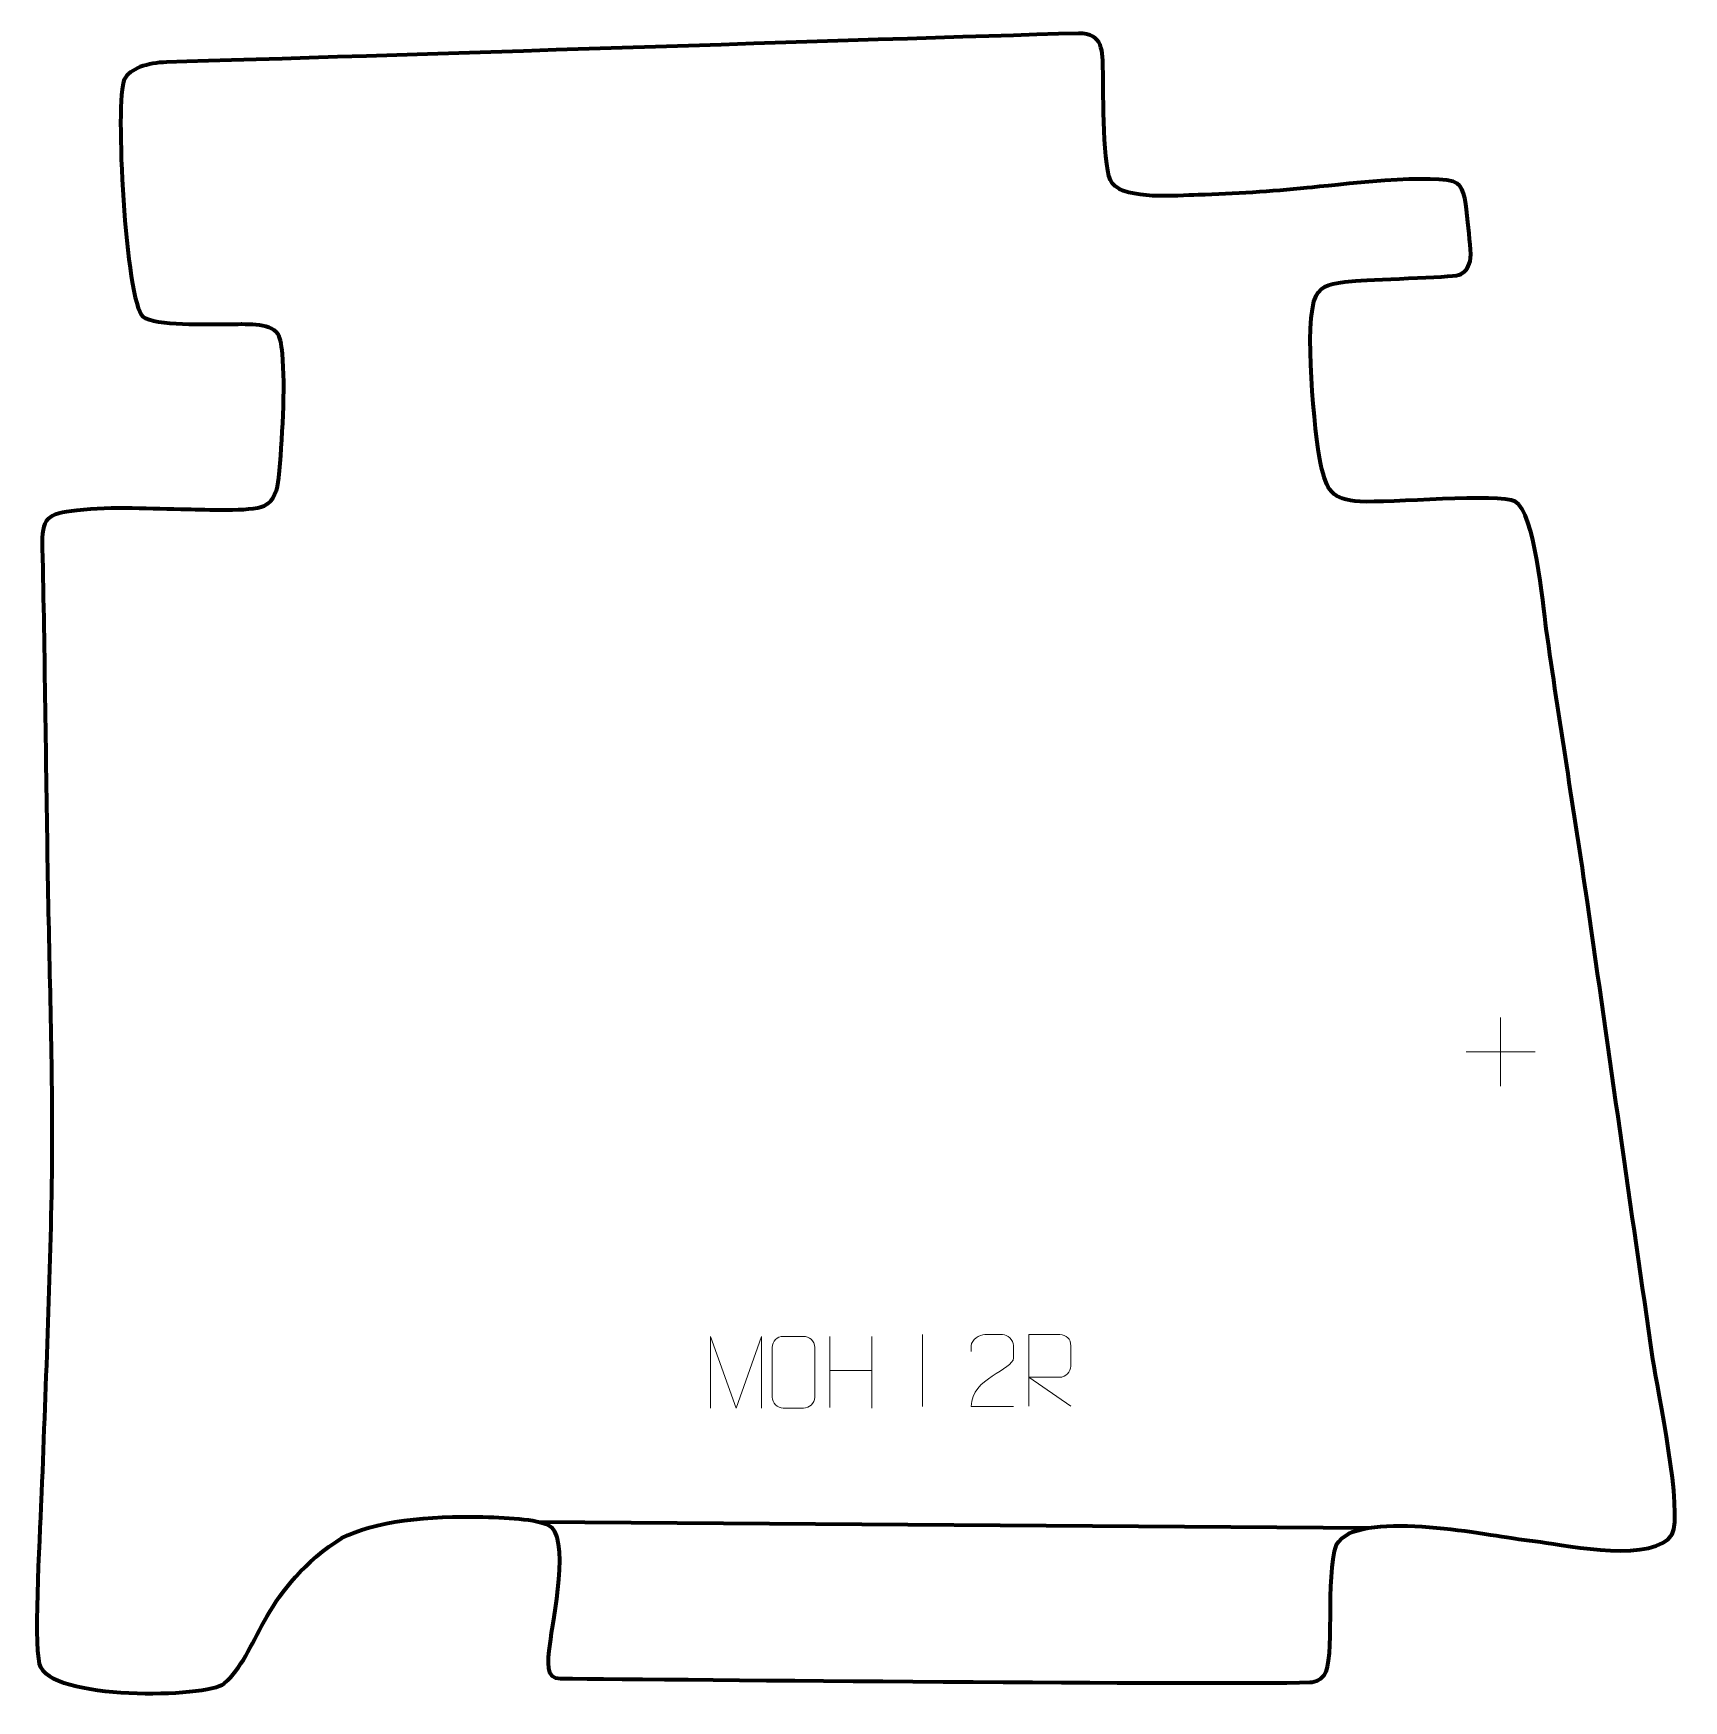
# Model space of a CAD drawing. Header units: millimetres. Extents: x 1117 to 1692, y 112 to 693.
import ezdxf

# ---------------------------------------------------------------- set-up
doc = ezdxf.new("R2010")
doc.units = ezdxf.units.MM
doc.header["$MEASUREMENT"] = 0
doc.layers.add('layer 1', color=7, linetype='Continuous', plot=False)
doc.layers.add('layer 2', color=7, linetype='Continuous')
doc.layers.add('layer 3', color=7, linetype='Continuous')

msp = doc.modelspace()

# ---------------------------------------------------------------- linework, layer by layer
at = {"layer": 'layer 1', "color": 250, "lineweight": 9}
for points in [[(1628.3599, 349.9212), (1628.3599, 349.9212), (1628.3599, 325.9433), (1628.3599, 325.9433)], [(1616.371, 337.9322), (1616.371, 337.9322), (1640.3489, 337.9322), (1640.3489, 337.9322)], [(1394.7423, 238.896), (1394.7423, 238.896), (1394.7423, 214.1185), (1394.7423, 214.1185)], [(1409.3856, 238.896), (1409.3856, 238.896), (1409.3856, 213.9425), (1409.3856, 213.9425)], [(1427.064, 239.501), (1427.064, 239.501), (1427.064, 214.5269), (1427.064, 214.5269)], [(1394.7423, 227.0137), (1394.7423, 227.0137), (1409.3856, 227.0141), (1409.3856, 227.0141)]]:
    msp.add_open_spline(points, degree=3, dxfattribs=at)
for points, knots in [([(1353.2215, 213.9403), (1353.2215, 213.9403), (1353.2215, 238.8982), (1353.2215, 238.8982), (1353.2215, 238.8982), (1353.2215, 238.8982), (1362.1466, 213.9403), (1362.1466, 213.9403), (1362.1466, 213.9403), (1362.1466, 213.9403), (1370.9065, 238.8977), (1370.9065, 238.8977), (1370.9065, 238.8977), (1370.9065, 238.8977), (1370.9065, 213.9403), (1370.9065, 213.9403)], [0, 0, 0, 0, 0.2, 0.2, 0.2, 0.2, 0.4, 0.4, 0.4, 0.4, 0.6, 0.6, 0.6, 0.6, 1, 1, 1, 1]), ([(1378.5444, 238.8957), (1380.8701, 238.8957), (1383.1962, 238.8957), (1385.5223, 238.8957), (1385.5223, 238.8957), (1387.4689, 238.9313), (1389.4603, 237.4397), (1389.487, 235.0021), (1389.487, 235.0021), (1389.4866, 229.2552), (1389.4866, 223.5079), (1389.487, 217.7602), (1389.487, 217.7602), (1389.3472, 215.4368), (1387.67, 213.9572), (1385.5223, 213.9464), (1385.5223, 213.9464), (1383.1904, 213.9468), (1380.8585, 213.9468), (1378.527, 213.9464), (1378.527, 213.9464), (1376.602, 213.841), (1374.6299, 215.7255), (1374.6411, 217.7428), (1374.6411, 217.7428), (1374.6414, 223.5129), (1374.6414, 229.2826), (1374.6411, 235.0519), (1374.6411, 235.0519), (1374.6453, 237.19), (1376.392, 238.9092), (1378.5444, 238.8957)], [0, 0, 0, 0, 0.11111111, 0.11111111, 0.11111111, 0.11111111, 0.22222222, 0.22222222, 0.22222222, 0.22222222, 0.33333333, 0.33333333, 0.33333333, 0.33333333, 0.44444444, 0.44444444, 0.44444444, 0.44444444, 0.55555556, 0.55555556, 0.55555556, 0.55555556, 0.66666667, 0.66666667, 0.66666667, 0.66666667, 0.77777778, 0.77777778, 0.77777778, 0.77777778, 1, 1, 1, 1]), ([(1458.721, 214.5341), (1453.8066, 214.5344), (1448.8922, 214.5344), (1443.9781, 214.5341), (1443.9781, 214.5341), (1443.9781, 224.4664), (1458.6291, 227.1076), (1458.721, 231.4179), (1458.721, 231.4179), (1458.7207, 232.842), (1458.7207, 234.2657), (1458.721, 235.689), (1458.721, 235.689), (1458.7041, 237.7661), (1456.5813, 239.4909), (1454.9103, 239.5082), (1454.9103, 239.5082), (1452.8371, 239.5078), (1450.7642, 239.5078), (1448.6918, 239.5082), (1448.6918, 239.5082), (1446.8697, 239.5247), (1444.045, 237.7326), (1443.9781, 235.639), (1443.9781, 235.639), (1443.9781, 235.639), (1443.9781, 233.5842), (1443.9781, 233.5842)], [0, 0, 0, 0, 0.125, 0.125, 0.125, 0.125, 0.25, 0.25, 0.25, 0.25, 0.375, 0.375, 0.375, 0.375, 0.5, 0.5, 0.5, 0.5, 0.625, 0.625, 0.625, 0.625, 0.75, 0.75, 0.75, 0.75, 1, 1, 1, 1]), ([(1464.0175, 214.5445), (1464.0175, 214.5445), (1464.0175, 239.498), (1464.0175, 239.498), (1464.0175, 239.498), (1467.6123, 239.498), (1471.2078, 239.498), (1474.803, 239.498), (1474.803, 239.498), (1477.1283, 239.4603), (1478.6856, 237.9703), (1478.6815, 235.6039), (1478.6815, 235.6039), (1478.6811, 233.5684), (1478.6811, 230.509), (1478.6815, 228.473), (1478.6815, 228.473), (1478.675, 226.5975), (1476.8627, 224.6557), (1474.8532, 224.6366), (1474.8532, 224.6366), (1474.8532, 224.6366), (1464.0175, 224.6366), (1464.0175, 224.6366), (1464.0175, 224.6366), (1464.0175, 224.6366), (1478.6722, 214.5445), (1478.6722, 214.5445)], [0, 0, 0, 0, 0.125, 0.125, 0.125, 0.125, 0.25, 0.25, 0.25, 0.25, 0.375, 0.375, 0.375, 0.375, 0.5, 0.5, 0.5, 0.5, 0.625, 0.625, 0.625, 0.625, 0.75, 0.75, 0.75, 0.75, 1, 1, 1, 1])]:
    msp.add_open_spline(points, degree=3, knots=knots, dxfattribs=at)
at = {"layer": 'layer 2', "color": 142, "lineweight": 158}
msp.add_open_spline([(1293.3648, 174.3447), (1293.3648, 174.3447), (1582.5464, 172.2266), (1582.5464, 172.2266)], degree=3, dxfattribs=at)
at = {"layer": 'layer 3', "color": 242, "lineweight": 158}
msp.add_open_spline([(1481.3592, 692.5398), (1490.1667, 692.3661), (1489.6736, 686.5826), (1489.9005, 679.0299), (1489.9005, 679.0299), (1490.0657, 672.2377), (1489.6608, 644.364), (1493.0664, 640.3497), (1493.0664, 640.3497), (1498.1253, 634.3868), (1515.52, 636.0928), (1523.0461, 636.3013), (1523.0461, 636.3013), (1535.7273, 636.6525), (1548.2345, 637.4804), (1560.8601, 638.7002), (1560.8601, 638.7002), (1569.2872, 639.5432), (1607.5171, 644.2026), (1613.2303, 640.2915), (1613.2303, 640.2915), (1615.9993, 638.396), (1616.3727, 632.8685), (1616.9459, 626.7639), (1616.9459, 626.7639), (1617.4332, 621.5737), (1618.3769, 615.8009), (1617.7408, 613.2452), (1617.7408, 613.2452), (1617.0593, 610.5069), (1615.6269, 609.1278), (1613.7786, 608.4639), (1613.7786, 608.4639), (1611.153, 607.5209), (1582.1221, 606.8933), (1576.7116, 606.2977), (1576.7116, 606.2977), (1569.3822, 605.4909), (1566.0661, 605.1089), (1564.0942, 601.1275), (1564.0942, 601.1275), (1559.6952, 592.2459), (1563.5427, 553.4159), (1565.7526, 542.4707), (1565.7526, 542.4707), (1567.8024, 533.4228), (1569.3669, 530.2231), (1579.4285, 529.5382), (1579.4285, 529.5382), (1589.2719, 529.0091), (1628.1135, 532.4304), (1633.4421, 529.5414), (1633.4421, 529.5414), (1640.3532, 525.7945), (1643.0491, 493.8921), (1644.2633, 485.2742), (1644.2633, 485.2742), (1648.7398, 453.5009), (1653.9801, 421.8386), (1658.583, 390.0817), (1658.583, 390.0817), (1666.2311, 337.0291), (1673.6584, 283.9457), (1681.4353, 230.9116), (1681.4353, 230.9116), (1683.0429, 220.3569), (1692.1171, 177.1608), (1688.0623, 170.0337), (1688.0623, 170.0337), (1682.3313, 159.9601), (1651.9673, 165.8781), (1642.2161, 167.361), (1642.2161, 167.361), (1639.7239, 167.6957), (1637.233, 168.0245), (1634.7389, 168.3445), (1634.7389, 168.3445), (1622.3518, 170.0288), (1578.1901, 178.827), (1571.2008, 166.4197), (1571.2008, 166.4197), (1567.2657, 154.9237), (1570.9126, 125.9611), (1566.9289, 120.9811), (1566.9289, 120.9811), (1566.0491, 119.8813), (1564.2983, 118.5151), (1561.8776, 118.4543), (1561.8776, 118.4543), (1528.8622, 117.6246), (1341.3498, 119.4121), (1300.9592, 119.7781), (1300.9592, 119.7781), (1295.4116, 119.8284), (1296.4696, 125.2487), (1297.1804, 131.8053), (1297.1804, 131.8053), (1298.023, 139.5765), (1304.7402, 170.0725), (1296.4358, 173.3461), (1296.4358, 173.3461), (1290.5609, 175.6619), (1280.1382, 175.9401), (1270.1778, 176.0769), (1270.1778, 176.0769), (1252.0388, 176.3261), (1232.3672, 173.9622), (1222.7941, 167.4026), (1222.7941, 167.4026), (1196.0458, 149.0744), (1196.0199, 128.7254), (1183.8141, 118.069), (1183.8141, 118.069), (1178.0195, 113.0099), (1122.5605, 112.0672), (1119.4032, 124.835), (1119.4032, 124.835), (1117.3236, 133.2451), (1119.8183, 174.3045), (1120.1891, 184.5346), (1120.1891, 184.5346), (1121.6107, 223.7546), (1123.4793, 263.7863), (1123.7898, 302.9691), (1123.7898, 302.9691), (1123.9666, 335.8037), (1122.7606, 369.0955), (1122.2547, 402.0306), (1122.2547, 402.0306), (1121.6391, 439.1067), (1121.2717, 476.2993), (1120.4344, 513.3514), (1120.4344, 513.3514), (1120.1956, 523.9226), (1121.96, 525.208), (1132.4558, 526.4364), (1132.4558, 526.4364), (1145.0374, 527.9088), (1158.3746, 526.8751), (1171.043, 526.7469), (1171.043, 526.7469), (1176.908, 526.7227), (1192.8598, 525.7305), (1197.6672, 527.9733), (1197.6672, 527.9733), (1201.1601, 529.6029), (1202.3191, 533.6501), (1202.7184, 537.8433), (1202.7184, 537.8433), (1203.8849, 550.0963), (1205.0802, 569.649), (1203.962, 580.9251), (1203.962, 580.9251), (1203.6113, 584.4615), (1203.1281, 587.4059), (1201.8568, 588.664), (1201.8568, 588.664), (1198.3172, 592.1669), (1189.2376, 591.2001), (1184.3835, 591.3001), (1184.3835, 591.3001), (1178.3517, 591.4243), (1159.7017, 590.5584), (1155.4908, 593.999), (1155.4908, 593.999), (1149.458, 598.9283), (1145.5989, 669.5838), (1149.0116, 676.4585), (1149.0116, 676.4585), (1150.906, 680.2748), (1157.0553, 682.3111), (1163.7615, 682.5055), (1163.7615, 682.5055), (1235.0851, 684.5729), (1409.7838, 690.3691), (1481.3592, 692.5398)], degree=3, knots=[0, 0, 0, 0, 0.02222222, 0.02222222, 0.02222222, 0.02222222, 0.04444444, 0.04444444, 0.04444444, 0.04444444, 0.06666667, 0.06666667, 0.06666667, 0.06666667, 0.08888889, 0.08888889, 0.08888889, 0.08888889, 0.11111111, 0.11111111, 0.11111111, 0.11111111, 0.13333333, 0.13333333, 0.13333333, 0.13333333, 0.15555556, 0.15555556, 0.15555556, 0.15555556, 0.17777778, 0.17777778, 0.17777778, 0.17777778, 0.2, 0.2, 0.2, 0.2, 0.22222222, 0.22222222, 0.22222222, 0.22222222, 0.24444444, 0.24444444, 0.24444444, 0.24444444, 0.26666667, 0.26666667, 0.26666667, 0.26666667, 0.28888889, 0.28888889, 0.28888889, 0.28888889, 0.31111111, 0.31111111, 0.31111111, 0.31111111, 0.33333333, 0.33333333, 0.33333333, 0.33333333, 0.35555556, 0.35555556, 0.35555556, 0.35555556, 0.37777778, 0.37777778, 0.37777778, 0.37777778, 0.4, 0.4, 0.4, 0.4, 0.42222222, 0.42222222, 0.42222222, 0.42222222, 0.44444444, 0.44444444, 0.44444444, 0.44444444, 0.46666667, 0.46666667, 0.46666667, 0.46666667, 0.48888889, 0.48888889, 0.48888889, 0.48888889, 0.51111111, 0.51111111, 0.51111111, 0.51111111, 0.53333333, 0.53333333, 0.53333333, 0.53333333, 0.55555556, 0.55555556, 0.55555556, 0.55555556, 0.57777778, 0.57777778, 0.57777778, 0.57777778, 0.6, 0.6, 0.6, 0.6, 0.62222222, 0.62222222, 0.62222222, 0.62222222, 0.64444444, 0.64444444, 0.64444444, 0.64444444, 0.66666667, 0.66666667, 0.66666667, 0.66666667, 0.68888889, 0.68888889, 0.68888889, 0.68888889, 0.71111111, 0.71111111, 0.71111111, 0.71111111, 0.73333333, 0.73333333, 0.73333333, 0.73333333, 0.75555556, 0.75555556, 0.75555556, 0.75555556, 0.77777778, 0.77777778, 0.77777778, 0.77777778, 0.8, 0.8, 0.8, 0.8, 0.82222222, 0.82222222, 0.82222222, 0.82222222, 0.84444444, 0.84444444, 0.84444444, 0.84444444, 0.86666667, 0.86666667, 0.86666667, 0.86666667, 0.88888889, 0.88888889, 0.88888889, 0.88888889, 0.91111111, 0.91111111, 0.91111111, 0.91111111, 0.93333333, 0.93333333, 0.93333333, 0.93333333, 0.95555556, 0.95555556, 0.95555556, 0.95555556, 1, 1, 1, 1], dxfattribs=at)

doc.saveas('drawing.dxf')
